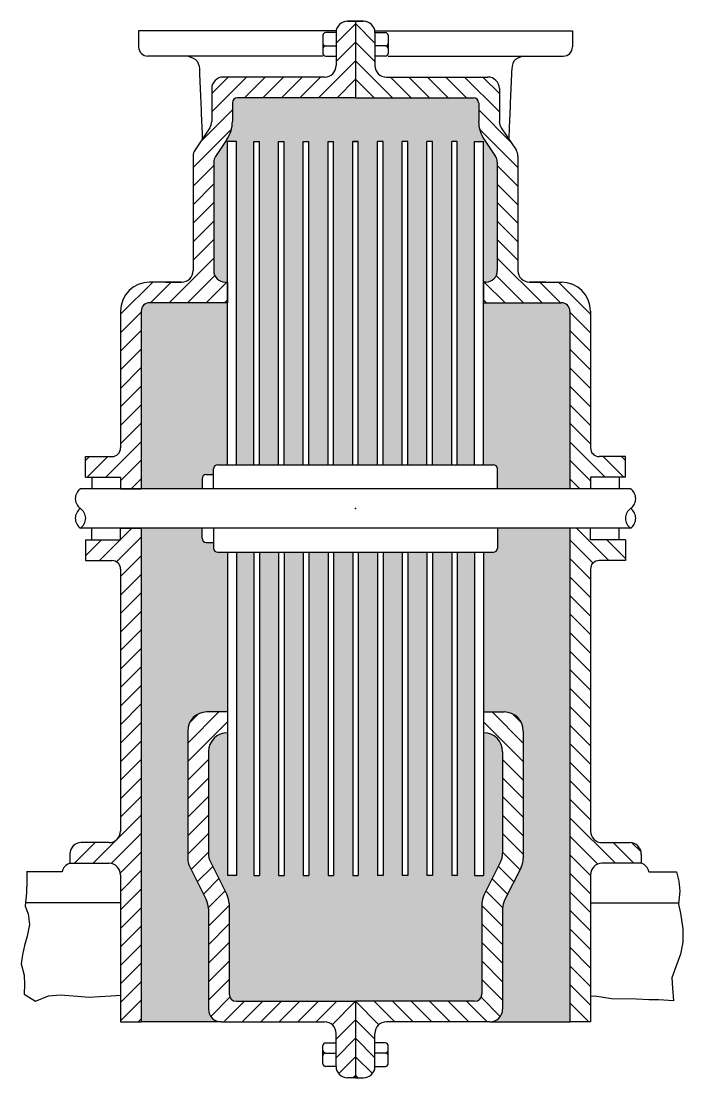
# Model space of a CAD drawing. Header units: inches. Extents: x 21.9 to 61.3, y 38.3 to 58.7.
# Drawn here: x 48.62 to 61.25, y 38.47 to 58.64 of the extents above; entities that cross this region are included whole.
import ezdxf

# ---------------------------------------------------------------- set-up
doc = ezdxf.new("R2010")
doc.units = ezdxf.units.IN
doc.header["$MEASUREMENT"] = 0
for name, color, linetype in [('Gradient', 7, 'Continuous'), ('Housing', 1, 'Continuous'), ('Pattern', 7, 'Continuous'), ('Rotor', 2, 'Continuous'), ('Shell', 3, 'Continuous')]:
    doc.layers.add(name, color=color, linetype=linetype)

msp = doc.modelspace()

# ---------------------------------------------------------------- hatches: boundary and pattern name
at = {"layer": 'Gradient'}
h = msp.add_hatch(color=256, dxfattribs=at)
h.dxf.hatch_style = 1
h.set_gradient(color1=(99, 100, 102), one_color=1, tint=1, name='HEMISPHERICAL')
h.paths.add_polyline_path([(57.354, 57.085, 0.414214), (57.258, 57.18), (55.002, 57.18), (52.746, 57.18, 0.414214), (52.651, 57.085), (52.651, 56.727, -0.148924), (52.547, 56.384), (52.327, 56.057, 0.148924), (52.295, 55.952), (52.295, 53.879, 0.414214), (52.514, 53.66), (52.558, 53.66), (52.558, 56.347), (52.729, 56.347), (52.729, 50.174), (53.059, 50.174), (53.059, 56.347), (53.166, 56.347), (53.166, 50.174), (53.532, 50.174), (53.532, 56.347), (53.638, 56.347), (53.638, 50.174), (54.004, 50.174), (54.004, 56.347), (54.111, 56.347), (54.111, 50.174), (54.477, 50.174), (54.477, 56.347), (54.583, 56.347), (54.583, 50.174), (54.949, 50.174), (54.949, 56.347), (55.055, 56.347), (55.055, 50.174), (55.421, 50.174), (55.421, 56.347), (55.528, 56.347), (55.528, 50.174), (55.894, 50.174), (55.894, 56.347), (56, 56.347), (56, 50.174), (56.366, 50.174), (56.366, 56.347), (56.473, 56.347), (56.473, 50.174), (56.839, 50.174), (56.839, 56.347), (56.945, 56.347), (56.945, 50.174), (57.276, 50.174), (57.276, 56.347), (57.446, 56.347), (57.446, 53.66), (57.491, 53.66, 0.414214), (57.71, 53.879), (57.71, 55.952, 0.148924), (57.678, 56.057), (57.458, 56.384, -0.148924), (57.354, 56.727)])
h.paths.add_polyline_path([(52.558, 53.265), (51.07, 53.265, 0.414214), (50.91, 53.104), (50.91, 49.714), (52.072, 49.714), (52.072, 49.908, -0.414214), (52.15, 49.986), (52.293, 49.986), (52.293, 50.096, -0.414214), (52.371, 50.174), (52.558, 50.174)])
h.paths.add_polyline_path([(52.558, 48.503), (52.371, 48.503, -0.414214), (52.293, 48.581), (52.293, 48.691), (52.15, 48.691, -0.414214), (52.072, 48.769), (52.072, 48.963), (50.91, 48.963), (50.91, 39.536), (52.438, 39.536, -0.414214), (52.193, 39.782), (52.193, 41.705, 0.116931), (52.155, 41.863), (51.836, 42.5, -0.116931), (51.798, 42.659), (51.798, 45.089, -0.414214), (52.163, 45.455), (52.558, 45.455)])
h.paths.add_polyline_path([(57.416, 41.799, -0.116931), (57.454, 41.957), (57.774, 42.594, 0.116931), (57.811, 42.752), (57.811, 44.694, 0.414214), (57.446, 45.06), (57.446, 42.33), (57.276, 42.33), (57.276, 48.503), (56.945, 48.503), (56.945, 42.33), (56.839, 42.33), (56.839, 48.503), (56.473, 48.503), (56.473, 42.33), (56.366, 42.33), (56.366, 48.503), (56, 48.503), (56, 42.33), (55.894, 42.33), (55.894, 48.503), (55.528, 48.503), (55.528, 42.33), (55.421, 42.33), (55.421, 48.503), (55.055, 48.503), (55.055, 42.33), (54.949, 42.33), (54.949, 48.503), (54.583, 48.503), (54.583, 42.33), (54.477, 42.33), (54.477, 48.503), (54.111, 48.503), (54.111, 42.33), (54.004, 42.33), (54.004, 48.503), (53.638, 48.503), (53.638, 42.33), (53.532, 42.33), (53.532, 48.503), (53.166, 48.503), (53.166, 42.33), (53.059, 42.33), (53.059, 48.503), (52.729, 48.503), (52.729, 42.33), (52.558, 42.33), (52.558, 45.06, 0.414214), (52.193, 44.694), (52.193, 42.752, 0.116931), (52.231, 42.594), (52.551, 41.957, -0.116931), (52.588, 41.799), (52.588, 40.07, 0.414214), (52.727, 39.931), (55.002, 39.931), (57.277, 39.931, 0.414214), (57.416, 40.07)])
h.paths.add_polyline_path([(59.095, 48.963), (57.712, 48.963), (57.712, 48.581, -0.414214), (57.634, 48.503), (57.446, 48.503), (57.446, 45.455), (57.841, 45.455, -0.414214), (58.206, 45.089), (58.206, 42.659, -0.116931), (58.169, 42.5), (57.849, 41.863, 0.116931), (57.811, 41.705), (57.811, 39.782, -0.414214), (57.566, 39.536), (59.095, 39.536)])
h.paths.add_polyline_path([(59.095, 53.104, 0.414214), (58.934, 53.265), (57.446, 53.265), (57.446, 50.174), (57.634, 50.174, -0.414214), (57.712, 50.096), (57.712, 49.714), (59.095, 49.714)])
at = {"layer": 'Pattern'}
h = msp.add_hatch(dxfattribs=at)
h.set_pattern_fill('ANSI31', color=1, scale=2)
h.set_pattern_definition([(45, (55.0022, 57.18004), (-0.176777, 0.176777), [])])
h.paths.add_polyline_path([(52.295, 55.952, -0.148924), (52.327, 56.057), (52.547, 56.384, 0.148924), (52.651, 56.727), (52.651, 57.085, -0.414214), (52.746, 57.18), (55.002, 57.18), (55.002, 58.643), (54.85, 58.643, 0.414214), (54.632, 58.424), (54.632, 57.794, -0.414214), (54.413, 57.575), (52.475, 57.575, 0.414214), (52.256, 57.356), (52.256, 56.727, -0.148924), (52.219, 56.605), (51.937, 56.185, 0.148924), (51.9, 56.063), (51.9, 53.879, -0.414214), (51.681, 53.66), (51.376, 53.66), (51.07, 53.66, 0.414214), (50.515, 53.104), (50.515, 50.495, -0.414214), (50.351, 50.331), (49.846, 50.331), (49.846, 49.936), (50.515, 49.936), (50.515, 49.714), (50.91, 49.714), (50.91, 53.104, -0.414214), (51.07, 53.265), (52.558, 53.265), (52.558, 53.66), (52.514, 53.66, -0.414214), (52.295, 53.879)])
h = msp.add_hatch(dxfattribs=at)
h.set_pattern_fill('ANSI31', color=1, scale=2, angle=90)
h.set_pattern_definition([(135, (55.0022, 57.18004), (-0.176777, -0.176777), [])])
h.paths.add_polyline_path([(57.749, 57.356, 0.414214), (57.53, 57.575), (55.592, 57.575, -0.414214), (55.373, 57.794), (55.373, 58.424, 0.414214), (55.154, 58.643), (55.002, 58.643), (55.002, 57.18), (57.258, 57.18, -0.414214), (57.354, 57.085), (57.354, 56.727, 0.148924), (57.458, 56.384), (57.678, 56.057, -0.148924), (57.71, 55.952), (57.71, 53.879, -0.414214), (57.491, 53.66), (57.446, 53.66), (57.446, 53.265), (58.934, 53.265, -0.414214), (59.095, 53.104), (59.095, 49.714), (59.49, 49.714), (59.49, 49.936), (60.158, 49.936), (60.158, 50.331), (59.654, 50.331, -0.414214), (59.49, 50.495), (59.49, 53.104, 0.414214), (58.934, 53.66), (58.324, 53.66, -0.414214), (58.105, 53.879), (58.105, 56.063, 0.148924), (58.068, 56.185), (57.786, 56.605, -0.148924), (57.749, 56.727)])
h = msp.add_hatch(dxfattribs=at)
h.set_pattern_fill('ANSI31', color=1, scale=2)
h.paths.add_polyline_path([(50.91, 48.963), (50.515, 48.963), (50.515, 48.74), (49.846, 48.74), (49.846, 48.345), (50.351, 48.345, -0.414214), (50.515, 48.181), (50.515, 43.179, -0.414214), (50.296, 42.96), (49.765, 42.96, 0.414214), (49.546, 42.741), (49.546, 42.565), (50.296, 42.565, -0.414214), (50.515, 42.346), (50.515, 39.536), (50.91, 39.536)])
h = msp.add_hatch(dxfattribs=at)
h.set_pattern_fill('ANSI31', color=1, scale=2, angle=90)
h.paths.add_polyline_path([(60.158, 48.74), (59.49, 48.74), (59.49, 48.963), (59.095, 48.963), (59.095, 39.536), (59.49, 39.536), (59.49, 42.346, -0.414214), (59.709, 42.565), (60.459, 42.565), (60.459, 42.741, 0.414214), (60.24, 42.96), (59.709, 42.96, -0.414214), (59.49, 43.179), (59.49, 48.181, -0.414214), (59.654, 48.345), (60.158, 48.345)])
h = msp.add_hatch(dxfattribs=at)
h.set_pattern_fill('ANSI31', color=1, scale=2)
h.set_pattern_definition([(45, (55.0022, 39.9315), (-0.176777, 0.176777), [])])
h.paths.add_polyline_path([(52.558, 45.06), (52.558, 45.455), (52.163, 45.455, 0.414214), (51.798, 45.089), (51.798, 42.659, 0.116931), (51.836, 42.5), (52.155, 41.863, -0.116931), (52.193, 41.705), (52.193, 39.782, 0.414214), (52.438, 39.536), (54.413, 39.536, -0.414214), (54.632, 39.318), (54.632, 38.688, 0.414214), (54.85, 38.469), (55.002, 38.469), (55.002, 39.931), (52.727, 39.931, -0.414214), (52.588, 40.07), (52.588, 41.799, 0.116931), (52.551, 41.957), (52.231, 42.594, -0.116931), (52.193, 42.752), (52.193, 44.694, -0.414214)])
h = msp.add_hatch(dxfattribs=at)
h.set_pattern_fill('ANSI31', color=1, scale=2, angle=90)
h.set_pattern_definition([(135, (55.0022, 39.9315), (-0.176777, -0.176777), [])])
h.paths.add_polyline_path([(57.841, 45.455), (57.446, 45.455), (57.446, 45.06, -0.414214), (57.811, 44.694), (57.811, 42.752, -0.116931), (57.774, 42.594), (57.454, 41.957, 0.116931), (57.416, 41.799), (57.416, 40.07, -0.414214), (57.277, 39.931), (55.002, 39.931), (55.002, 38.469), (55.154, 38.469, 0.414214), (55.373, 38.688), (55.373, 39.318, -0.414214), (55.592, 39.536), (57.566, 39.536, 0.414214), (57.811, 39.782), (57.811, 41.705, -0.116931), (57.849, 41.863), (58.169, 42.5, 0.116931), (58.206, 42.659), (58.206, 45.089, 0.414214)])

# ---------------------------------------------------------------- linework, layer by layer
at = {"layer": 'Housing'}
for p, q in [((55.002, 58.643), (54.85, 58.643)), ((54.85, 58.643), (55.002, 58.643)), ((55.002, 58.643), (55.002, 57.18)), ((55.002, 58.643), (55.002, 57.18)), ((55.002, 58.643), (55.154, 58.643)), ((55.154, 58.643), (55.002, 58.643)), ((54.381, 58.376), (54.381, 58.022)), ((54.632, 58.424), (54.428, 58.424)), ((54.632, 58.424), (54.632, 57.794)), ((55.373, 58.424), (55.373, 57.794)), ((55.373, 58.424), (55.576, 58.424)), ((55.624, 58.376), (55.624, 58.022)), ((54.428, 58.17), (54.632, 58.17)), ((55.576, 58.17), (55.373, 58.17)), ((54.428, 57.975), (54.632, 57.975)), ((55.576, 57.975), (55.373, 57.975)), ((54.413, 57.575), (52.475, 57.575)), ((55.592, 57.575), (57.53, 57.575)), ((52.256, 57.356), (52.256, 56.727)), ((57.749, 57.356), (57.749, 56.727)), ((55.002, 57.18), (52.746, 57.18)), ((55.002, 57.18), (57.258, 57.18)), ((52.651, 57.085), (52.651, 56.727)), ((57.354, 57.085), (57.354, 56.727)), ((52.219, 56.605), (51.937, 56.185)), ((57.786, 56.605), (58.068, 56.185)), ((52.547, 56.384), (52.327, 56.057)), ((57.458, 56.384), (57.678, 56.057)), ((51.9, 56.063), (51.9, 53.879)), ((52.295, 55.952), (52.295, 53.879)), ((57.71, 55.952), (57.71, 53.879)), ((58.105, 56.063), (58.105, 53.879)), ((51.681, 53.66), (51.07, 53.66)), ((51.376, 53.66), (51.681, 53.66)), ((52.514, 53.66), (52.558, 53.66)), ((52.558, 53.66), (52.558, 53.265)), ((57.446, 53.66), (57.446, 53.265)), ((57.491, 53.66), (57.446, 53.66)), ((58.324, 53.66), (58.934, 53.66)), ((58.629, 53.66), (58.324, 53.66)), ((52.558, 53.265), (51.07, 53.265)), ((57.446, 53.265), (58.934, 53.265)), ((50.515, 53.104), (50.515, 50.495)), ((50.91, 53.104), (50.91, 49.714)), ((59.095, 53.104), (59.095, 49.714)), ((59.49, 53.104), (59.49, 50.495)), ((49.846, 49.936), (49.846, 50.331)), ((49.846, 50.331), (50.351, 50.331)), ((60.158, 50.331), (59.654, 50.331)), ((60.158, 49.936), (60.158, 50.331)), ((49.846, 49.936), (50.515, 49.936)), ((49.965, 49.936), (49.965, 49.714)), ((50.515, 49.936), (50.515, 49.714)), ((60.158, 49.936), (59.49, 49.936)), ((59.49, 49.936), (59.49, 49.714)), ((60.039, 49.936), (60.039, 49.714)), ((50.515, 49.714), (50.91, 49.714)), ((59.49, 49.714), (59.095, 49.714)), ((49.965, 48.74), (49.965, 48.963)), ((50.515, 48.74), (50.515, 48.963)), ((50.515, 48.963), (50.91, 48.963)), ((50.91, 48.963), (50.91, 39.536)), ((59.095, 48.963), (59.095, 39.536)), ((59.49, 48.963), (59.095, 48.963)), ((59.49, 48.74), (59.49, 48.963)), ((60.039, 48.74), (60.039, 48.963)), ((49.846, 48.74), (49.846, 48.345)), ((49.846, 48.74), (50.515, 48.74)), ((60.158, 48.74), (59.49, 48.74)), ((60.158, 48.74), (60.158, 48.345)), ((49.846, 48.345), (50.351, 48.345)), ((60.158, 48.345), (59.654, 48.345)), ((50.515, 48.181), (50.515, 43.179)), ((59.49, 48.181), (59.49, 43.179)), ((52.558, 45.455), (52.163, 45.455)), ((52.558, 45.455), (52.558, 45.06)), ((57.446, 45.455), (57.446, 45.06)), ((57.446, 45.455), (57.841, 45.455)), ((51.798, 45.089), (51.798, 42.659)), ((58.206, 45.089), (58.206, 42.659)), ((52.193, 44.694), (52.193, 42.752)), ((57.811, 44.694), (57.811, 42.752)), ((50.296, 42.96), (49.765, 42.96)), ((59.709, 42.96), (60.24, 42.96)), ((49.546, 42.741), (49.546, 42.565)), ((52.231, 42.594), (52.551, 41.957)), ((57.774, 42.594), (57.454, 41.957)), ((60.459, 42.741), (60.459, 42.565)), ((49.546, 42.565), (50.296, 42.565)), ((51.836, 42.5), (52.155, 41.863)), ((58.169, 42.5), (57.849, 41.863)), ((60.459, 42.565), (59.709, 42.565)), ((50.515, 42.346), (50.515, 39.536)), ((59.49, 42.346), (59.49, 39.536)), ((52.588, 41.799), (52.588, 40.07)), ((57.416, 41.799), (57.416, 40.07)), ((52.193, 41.705), (52.193, 39.782)), ((57.811, 41.705), (57.811, 39.782)), ((52.727, 39.931), (55.002, 39.931)), ((55.002, 39.931), (55.002, 38.469)), ((55.002, 39.931), (55.002, 38.469)), ((57.277, 39.931), (55.002, 39.931)), ((50.515, 39.536), (50.91, 39.536)), ((52.438, 39.536), (50.91, 39.536)), ((52.438, 39.536), (54.413, 39.536)), ((57.566, 39.536), (55.592, 39.536)), ((57.566, 39.536), (59.095, 39.536)), ((59.49, 39.536), (59.095, 39.536)), ((54.428, 39.137), (54.632, 39.137)), ((54.632, 38.688), (54.632, 39.318)), ((55.373, 38.688), (55.373, 39.318)), ((55.576, 39.137), (55.373, 39.137)), ((54.381, 38.735), (54.381, 39.09)), ((54.428, 38.941), (54.632, 38.941)), ((55.576, 38.941), (55.373, 38.941)), ((55.624, 38.735), (55.624, 39.09)), ((54.632, 38.688), (54.428, 38.688)), ((55.373, 38.688), (55.576, 38.688)), ((55.002, 38.469), (54.85, 38.469)), ((55.002, 38.469), (55.154, 38.469))]:
    msp.add_line(p, q, dxfattribs=at)
for centre, radius, start, end in [((54.85, 58.424), 0.219, 90, 180), ((55.154, 58.424), 0.219, 0, 90), ((54.428, 58.376), 0.0473, 90, 180), ((55.576, 58.376), 0.0473, 0, 90), ((54.428, 58.217), 0.0473, 180, 270), ((54.428, 58.123), 0.0473, 90, 180), ((55.576, 58.217), 0.0473, 270, 0), ((55.576, 58.123), 0.0473, 0, 90), ((54.428, 58.022), 0.0473, 180, 270), ((55.576, 58.022), 0.0473, 270, 0), ((54.413, 57.794), 0.219, 270, 0), ((55.592, 57.794), 0.219, 180, 270), ((52.475, 57.356), 0.219, 90, 180), ((57.53, 57.356), 0.219, 0, 90), ((52.746, 57.085), 0.0952, 90, 180), ((57.258, 57.085), 0.0952, 0, 90), ((52.037, 56.727), 0.219, 326.1182, 0), ((52.037, 56.727), 0.614, 326.1182, 0), ((57.967, 56.727), 0.614, 180, 213.8818), ((57.967, 56.727), 0.219, 180, 213.8818), ((52.119, 56.063), 0.219, 146.1182, 180), ((57.886, 56.063), 0.219, 0, 33.8818), ((52.483, 55.952), 0.188, 146.1182, 180), ((57.522, 55.952), 0.188, 0, 33.8818), ((51.681, 53.879), 0.219, 270, 0), ((52.514, 53.879), 0.219, 180, 270), ((57.491, 53.879), 0.219, 270, 0), ((58.324, 53.879), 0.219, 180, 270), ((51.07, 53.104), 0.556, 90, 180), ((58.934, 53.104), 0.556, 0, 90), ((51.07, 53.104), 0.161, 90, 180), ((58.934, 53.104), 0.161, 0, 90), ((50.351, 50.495), 0.164, 270, 0), ((59.654, 50.495), 0.164, 180, 270), ((50.351, 48.181), 0.164, 0, 90), ((59.654, 48.181), 0.164, 90, 180), ((52.163, 45.089), 0.365, 90, 180), ((57.841, 45.089), 0.365, 0, 90), ((52.558, 44.694), 0.365, 90, 180), ((57.446, 44.694), 0.365, 0, 90), ((50.296, 43.179), 0.219, 270, 0), ((59.709, 43.179), 0.219, 180, 270), ((49.765, 42.741), 0.219, 90, 180), ((60.24, 42.741), 0.219, 0, 90), ((52.151, 42.659), 0.353, 180, 206.6775), ((52.546, 42.752), 0.353, 180, 206.6775), ((57.458, 42.752), 0.353, 333.3225, 0), ((57.853, 42.659), 0.353, 333.3225, 0), ((50.296, 42.346), 0.219, 0, 90), ((59.709, 42.346), 0.219, 90, 180), ((51.84, 41.705), 0.353, 0, 26.6775), ((52.235, 41.799), 0.353, 0, 26.6775), ((57.769, 41.799), 0.353, 153.3225, 180), ((58.164, 41.705), 0.353, 153.3225, 180), ((52.727, 40.07), 0.139, 180, 270), ((57.277, 40.07), 0.139, 270, 0), ((52.438, 39.782), 0.245, 180, 270), ((57.566, 39.782), 0.245, 270, 0), ((54.413, 39.318), 0.219, 0, 90), ((55.592, 39.318), 0.219, 90, 180), ((54.428, 39.09), 0.0473, 90, 180), ((55.576, 39.09), 0.0473, 0, 90), ((54.428, 38.989), 0.0473, 180, 270), ((54.428, 38.894), 0.0473, 90, 180), ((55.576, 38.989), 0.0473, 270, 0), ((55.576, 38.894), 0.0473, 0, 90), ((54.428, 38.735), 0.0473, 180, 270), ((55.576, 38.735), 0.0473, 270, 0), ((54.85, 38.688), 0.219, 180, 270), ((55.154, 38.688), 0.219, 270, 0)]:
    msp.add_arc(centre, radius, start, end, dxfattribs=at)
msp.add_point((55.002, 49.338), dxfattribs=at)
at = {"layer": 'Rotor'}
for p, q in [((52.729, 56.347), (52.558, 56.347)), ((52.558, 50.174), (52.558, 56.347)), ((52.729, 50.174), (52.729, 56.347)), ((53.059, 50.174), (53.059, 56.347)), ((53.059, 56.347), (53.166, 56.347)), ((53.166, 50.174), (53.166, 56.347)), ((53.532, 50.174), (53.532, 56.347)), ((53.532, 56.347), (53.638, 56.347)), ((53.638, 50.174), (53.638, 56.347)), ((54.004, 50.174), (54.004, 56.347)), ((54.004, 56.347), (54.111, 56.347)), ((54.111, 50.174), (54.111, 56.347)), ((54.477, 50.174), (54.477, 56.347)), ((54.477, 56.347), (54.583, 56.347)), ((54.583, 50.174), (54.583, 56.347)), ((54.949, 50.174), (54.949, 56.347)), ((54.949, 56.347), (55.055, 56.347)), ((54.949, 50.174), (54.949, 56.347)), ((55.055, 56.347), (54.949, 56.347)), ((55.055, 50.174), (55.055, 56.347)), ((55.055, 50.174), (55.055, 56.347)), ((55.421, 50.174), (55.421, 56.347)), ((55.528, 56.347), (55.421, 56.347)), ((55.528, 50.174), (55.528, 56.347)), ((55.894, 50.174), (55.894, 56.347)), ((56, 56.347), (55.894, 56.347)), ((56, 50.174), (56, 56.347)), ((56.366, 50.174), (56.366, 56.347)), ((56.473, 56.347), (56.366, 56.347)), ((56.473, 50.174), (56.473, 56.347)), ((56.839, 50.174), (56.839, 56.347)), ((56.945, 56.347), (56.839, 56.347)), ((56.945, 50.174), (56.945, 56.347)), ((57.276, 50.174), (57.276, 56.347)), ((57.276, 56.347), (57.446, 56.347)), ((57.446, 50.174), (57.446, 56.347)), ((52.293, 49.714), (52.293, 50.096)), ((52.371, 50.174), (57.634, 50.174)), ((57.712, 49.714), (57.712, 50.096)), ((52.072, 49.908), (52.072, 49.714)), ((52.15, 49.986), (52.293, 49.986)), ((60.254, 49.714), (49.75, 49.714)), ((60.254, 48.963), (49.75, 48.963)), ((52.072, 48.769), (52.072, 48.963)), ((52.293, 48.963), (52.293, 48.581)), ((57.712, 48.963), (57.712, 48.581)), ((52.15, 48.691), (52.293, 48.691)), ((52.371, 48.503), (57.634, 48.503)), ((52.558, 48.503), (52.558, 42.33)), ((52.729, 48.503), (52.729, 42.33)), ((53.059, 48.503), (53.059, 42.33)), ((53.166, 48.503), (53.166, 42.33)), ((53.532, 48.503), (53.532, 42.33)), ((53.638, 48.503), (53.638, 42.33)), ((54.004, 48.503), (54.004, 42.33)), ((54.111, 48.503), (54.111, 42.33)), ((54.477, 48.503), (54.477, 42.33)), ((54.583, 48.503), (54.583, 42.33)), ((54.949, 48.503), (54.949, 42.33)), ((55.055, 48.503), (55.055, 42.33)), ((55.421, 48.503), (55.421, 42.33)), ((55.528, 48.503), (55.528, 42.33)), ((55.894, 48.503), (55.894, 42.33)), ((56, 48.503), (56, 42.33)), ((56.366, 48.503), (56.366, 42.33)), ((56.473, 48.503), (56.473, 42.33)), ((56.839, 48.503), (56.839, 42.33)), ((56.945, 48.503), (56.945, 42.33)), ((57.276, 48.503), (57.276, 42.33)), ((57.446, 48.503), (57.446, 42.33)), ((52.729, 42.33), (52.558, 42.33)), ((53.059, 42.33), (53.166, 42.33)), ((53.532, 42.33), (53.638, 42.33)), ((54.004, 42.33), (54.111, 42.33)), ((54.477, 42.33), (54.583, 42.33)), ((54.949, 42.33), (55.055, 42.33)), ((55.528, 42.33), (55.421, 42.33)), ((56, 42.33), (55.894, 42.33)), ((56.473, 42.33), (56.366, 42.33)), ((56.945, 42.33), (56.839, 42.33)), ((57.276, 42.33), (57.446, 42.33))]:
    msp.add_line(p, q, dxfattribs=at)
for centre, radius, start, end in [((52.371, 50.096), 0.078, 90, 180), ((57.634, 50.096), 0.078, 360, 90), ((52.15, 49.908), 0.078, 90, 180), ((49.878, 49.526), 0.227, 124.341, 235.659), ((60.126, 49.526), 0.227, 304.341, 55.659), ((49.878, 49.151), 0.227, 124.341, 235.659), ((49.622, 49.151), 0.227, 304.341, 55.659), ((60.383, 49.151), 0.227, 124.341, 235.659), ((60.126, 49.151), 0.227, 304.341, 55.659), ((52.15, 48.769), 0.078, 180, 270), ((52.371, 48.581), 0.078, 180, 270), ((57.634, 48.581), 0.078, 270, 0)]:
    msp.add_arc(centre, radius, start, end, dxfattribs=at)
at = {"layer": 'Shell'}
for p, q in [((54.634, 58.456), (50.861, 58.456)), ((50.861, 58.456), (50.861, 58.15)), ((55.37, 58.456), (59.144, 58.456)), ((59.144, 58.456), (59.144, 58.15)), ((54.381, 57.974), (51.037, 57.974)), ((55.624, 57.974), (58.968, 57.974)), ((49.403, 42.404), (48.719, 42.404)), ((60.601, 42.404), (61.129, 42.404)), ((50.515, 41.812), (48.699, 41.812)), ((59.49, 41.812), (61.172, 41.812))]:
    msp.add_line(p, q, dxfattribs=at)
for points in [[(48.725, 42.404), (48.725, 42.23), (48.718, 42.007), (48.691, 41.745), (48.752, 41.602), (48.779, 41.399), (48.731, 41.176), (48.684, 40.994), (48.644, 40.819), (48.617, 40.643), (48.677, 40.427), (48.684, 40.251), (48.677, 40.069), (48.893, 39.934), (49.137, 40.035), (49.366, 40.056), (49.69, 40.029), (49.913, 40.008), (50.116, 40.022), (50.339, 40.035), (50.515, 40.048)], [(61.129, 42.404), (61.177, 42.222), (61.196, 42.031), (61.168, 41.782), (61.206, 41.612), (61.253, 41.316), (61.253, 41.058), (61.206, 40.829), (61.12, 40.591), (61.043, 40.381), (61.053, 40.18), (61.072, 39.942), (60.795, 39.961), (60.604, 39.961), (60.366, 39.97), (59.888, 39.98), (59.573, 40.028), (59.49, 40.023)]]:
    msp.add_lwpolyline(points, dxfattribs=at)
for centre, radius, start, end in [((51.037, 58.15), 0.176, 180, 270), ((58.968, 58.15), 0.176, 270, 0), ((49.597, 42.376), 0.196, 105.2933, 171.8788), ((60.407, 42.376), 0.196, 8.1212, 74.7067)]:
    msp.add_arc(centre, radius, start, end, dxfattribs=at)
for points in [[(51.809, 57.974), (51.875, 57.95), (52.013, 57.9), (52.037, 57.343), (52.056, 56.879), (52.074, 56.456), (52.076, 56.393)], [(58.196, 57.974), (58.13, 57.95), (57.991, 57.9), (57.968, 57.343), (57.948, 56.879), (57.931, 56.456), (57.928, 56.393)]]:
    msp.add_open_spline(points, degree=3, knots=[0, 0, 0, 0, 0.193188, 0.404521, 1.498089, 1.687538, 1.687538, 1.687538, 1.687538], dxfattribs=at)

doc.saveas('drawing.dxf')
